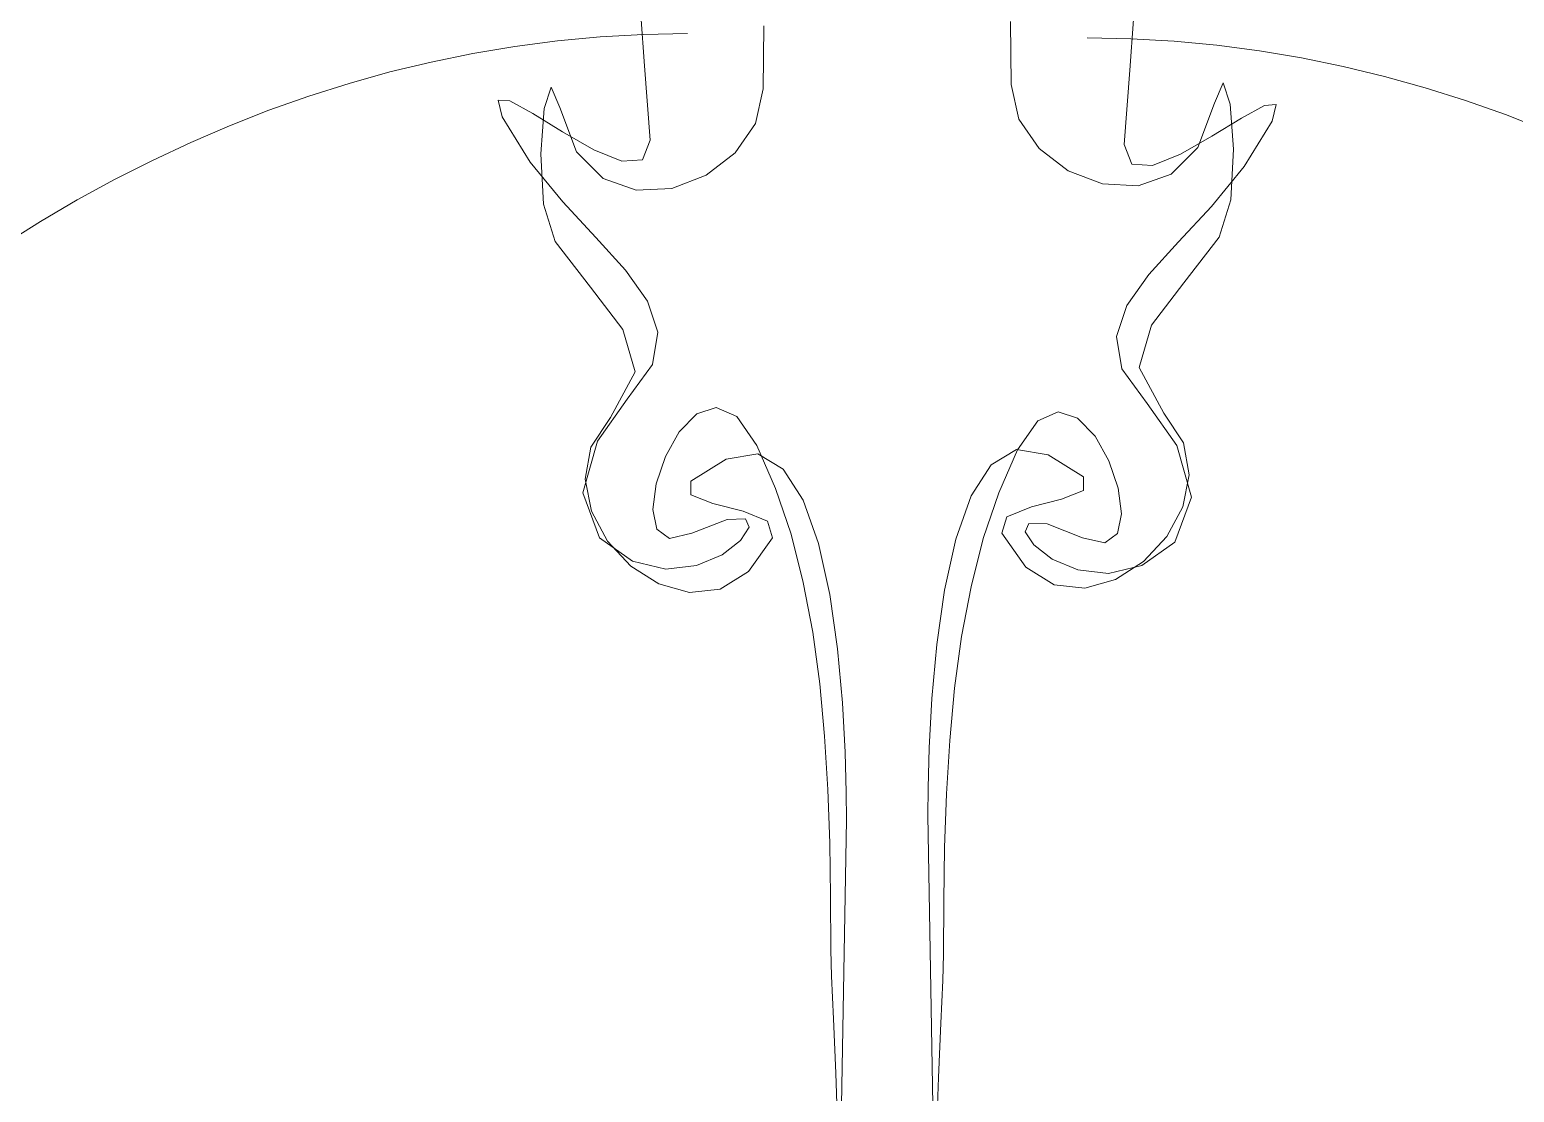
# Model space of a CAD drawing. Header units: centimetres. Extents: x -377343 to 693706, y 194584 to 813780.
# Drawn here: x 142378.4 to 142486.8, y 492611 to 492688.6 of the extents above; entities that cross this region are included whole.
import ezdxf

# ---------------------------------------------------------------- set-up
doc = ezdxf.new("R2010")
doc.units = ezdxf.units.CM
doc.layers.add('PIPA', color=11, linetype='Continuous')
doc.layers.add('TEXT', color=7, linetype='Continuous')

msp = doc.modelspace()

# ---------------------------------------------------------------- linework, layer by layer
at = {"layer": 'PIPA', "lineweight": 35, "extrusion": (0, 0.816497, 0.57735), "elevation": 193451.324}
msp.add_lwpolyline([(-421704.212, -325591.681), (-159560.265, -63447.734), (377343.333, -600351.331), (-158232.47, -1135927.133), (-693706.405, -600453.199), (-454216.825, -360963.619)], dxfattribs=at)
at = {"layer": 'TEXT', "color": 2, "linetype": 'Continuous', "lineweight": 13}
for p, q in [((142423.036, 492689.68), (142423.311, 492685.989)), ((142423.036, 492689.68), (142423.311, 492685.989)), ((142459.032, 492689.362), (142458.756, 492685.671)), ((142459.032, 492689.362), (142458.756, 492685.671)), ((142420.082, 492688.105), (142423.246, 492688.282)), ((142420.082, 492688.105), (142423.246, 492688.282)), ((142423.246, 492688.282), (142426.439, 492688.342)), ((142423.246, 492688.282), (142426.439, 492688.342)), ((142431.981, 492684.308), (142432.02, 492688.913)), ((142431.981, 492684.308), (142432.02, 492688.913)), ((142450.086, 492684.626), (142450.047, 492689.231)), ((142450.086, 492684.626), (142450.047, 492689.231)), ((142410.768, 492686.892), (142413.842, 492687.408)), ((142410.768, 492686.892), (142413.842, 492687.408)), ((142413.842, 492687.408), (142416.947, 492687.813)), ((142413.842, 492687.408), (142416.947, 492687.813)), ((142416.947, 492687.813), (142420.082, 492688.105)), ((142416.947, 492687.813), (142420.082, 492688.105)), ((142458.821, 492687.964), (142455.628, 492688.024)), ((142458.821, 492687.964), (142455.628, 492688.024)), ((142461.985, 492687.787), (142458.821, 492687.964)), ((142461.985, 492687.787), (142458.821, 492687.964)), ((142465.12, 492687.495), (142461.985, 492687.787)), ((142465.12, 492687.495), (142461.985, 492687.787)), ((142468.225, 492687.09), (142465.12, 492687.495)), ((142468.225, 492687.09), (142465.12, 492687.495)), ((142404.714, 492685.54), (142407.725, 492686.269)), ((142404.714, 492685.54), (142407.725, 492686.269)), ((142407.725, 492686.269), (142410.768, 492686.892)), ((142407.725, 492686.269), (142410.768, 492686.892)), ((142471.299, 492686.574), (142468.225, 492687.09)), ((142471.299, 492686.574), (142468.225, 492687.09)), ((142474.342, 492685.951), (142471.299, 492686.574)), ((142474.342, 492685.951), (142471.299, 492686.574)), ((142401.737, 492684.708), (142404.714, 492685.54)), ((142401.737, 492684.708), (142404.714, 492685.54)), ((142423.311, 492685.989), (142423.736, 492680.572)), ((142423.311, 492685.989), (142423.736, 492680.572)), ((142458.756, 492685.671), (142458.331, 492680.254)), ((142458.756, 492685.671), (142458.331, 492680.254)), ((142477.353, 492685.222), (142474.342, 492685.951)), ((142477.353, 492685.222), (142474.342, 492685.951)), ((142480.33, 492684.39), (142477.353, 492685.222)), ((142480.33, 492684.39), (142477.353, 492685.222)), ((142398.793, 492683.776), (142401.737, 492684.708)), ((142398.793, 492683.776), (142401.737, 492684.708)), ((142415.976, 492682.864), (142416.498, 492684.435)), ((142415.976, 492682.864), (142416.498, 492684.435)), ((142416.498, 492684.435), (142417.117, 492682.956)), ((142416.498, 492684.435), (142417.117, 492682.956)), ((142431.425, 492681.783), (142431.981, 492684.308)), ((142431.425, 492681.783), (142431.981, 492684.308)), ((142450.642, 492682.101), (142450.086, 492684.626)), ((142450.642, 492682.101), (142450.086, 492684.626)), ((142465.569, 492684.753), (142464.95, 492683.274)), ((142465.569, 492684.753), (142464.95, 492683.274)), ((142466.09, 492683.182), (142465.569, 492684.753)), ((142466.09, 492683.182), (142465.569, 492684.753)), ((142483.274, 492683.458), (142480.33, 492684.39)), ((142483.274, 492683.458), (142480.33, 492684.39)), ((142395.884, 492682.745), (142398.793, 492683.776)), ((142395.884, 492682.745), (142398.793, 492683.776)), ((142413.475, 492683.422), (142412.615, 492683.491)), ((142412.615, 492683.491), (142412.926, 492682.261)), ((142413.475, 492683.422), (142412.615, 492683.491)), ((142412.615, 492683.491), (142412.926, 492682.261)), ((142415.159, 492682.498), (142413.475, 492683.422)), ((142415.159, 492682.498), (142413.475, 492683.422)), ((142415.731, 492679.575), (142415.976, 492682.864)), ((142415.731, 492679.575), (142415.976, 492682.864)), ((142417.117, 492682.956), (142418.338, 492679.717)), ((142417.117, 492682.956), (142418.338, 492679.717)), ((142464.95, 492683.274), (142463.729, 492680.035)), ((142464.95, 492683.274), (142463.729, 492680.035)), ((142466.336, 492679.893), (142466.09, 492683.182)), ((142466.336, 492679.893), (142466.09, 492683.182)), ((142466.908, 492682.18), (142468.592, 492683.104)), ((142466.908, 492682.18), (142468.592, 492683.104)), ((142468.592, 492683.104), (142469.452, 492683.173)), ((142468.592, 492683.104), (142469.452, 492683.173)), ((142469.452, 492683.173), (142469.141, 492681.943)), ((142469.452, 492683.173), (142469.141, 492681.943)), ((142486.183, 492682.427), (142483.274, 492683.458)), ((142486.183, 492682.427), (142483.274, 492683.458)), ((142393.011, 492681.618), (142395.884, 492682.745)), ((142393.011, 492681.618), (142395.884, 492682.745)), ((142412.926, 492682.261), (142414.967, 492678.951)), ((142412.926, 492682.261), (142414.967, 492678.951)), ((142417.318, 492681.163), (142415.159, 492682.498)), ((142417.318, 492681.163), (142415.159, 492682.498)), ((142429.944, 492679.631), (142431.425, 492681.783)), ((142429.944, 492679.631), (142431.425, 492681.783)), ((142452.124, 492679.949), (142450.642, 492682.101)), ((142452.124, 492679.949), (142450.642, 492682.101)), ((142464.749, 492680.845), (142466.908, 492682.18)), ((142464.749, 492680.845), (142466.908, 492682.18)), ((142469.141, 492681.943), (142467.1, 492678.633)), ((142469.141, 492681.943), (142467.1, 492678.633)), ((142489.056, 492681.3), (142486.183, 492682.427)), ((142489.056, 492681.3), (142486.183, 492682.427)), ((142390.174, 492680.397), (142393.011, 492681.618)), ((142390.174, 492680.397), (142393.011, 492681.618)), ((142419.603, 492679.859), (142417.318, 492681.163)), ((142419.603, 492679.859), (142417.318, 492681.163)), ((142462.464, 492679.541), (142464.749, 492680.845)), ((142462.464, 492679.541), (142464.749, 492680.845)), ((142387.374, 492679.085), (142390.174, 492680.397)), ((142387.374, 492679.085), (142390.174, 492680.397)), ((142418.338, 492679.717), (142420.295, 492677.752)), ((142418.338, 492679.717), (142420.295, 492677.752)), ((142421.667, 492679.03), (142419.603, 492679.859)), ((142421.667, 492679.03), (142419.603, 492679.859)), ((142423.736, 492680.572), (142423.161, 492679.12)), ((142423.736, 492680.572), (142423.161, 492679.12)), ((142427.812, 492678.001), (142429.944, 492679.631)), ((142427.812, 492678.001), (142429.944, 492679.631)), ((142454.255, 492678.319), (142452.124, 492679.949)), ((142454.255, 492678.319), (142452.124, 492679.949)), ((142458.331, 492680.254), (142458.906, 492678.802)), ((142458.331, 492680.254), (142458.906, 492678.802)), ((142463.729, 492680.035), (142461.772, 492678.07)), ((142463.729, 492680.035), (142461.772, 492678.07)), ((142466.128, 492676.215), (142466.336, 492679.893)), ((142466.128, 492676.215), (142466.336, 492679.893)), ((142384.612, 492677.685), (142387.374, 492679.085)), ((142384.612, 492677.685), (142387.374, 492679.085)), ((142414.967, 492678.951), (142417.344, 492676.048)), ((142414.967, 492678.951), (142417.344, 492676.048)), ((142415.939, 492675.897), (142415.731, 492679.575)), ((142415.939, 492675.897), (142415.731, 492679.575)), ((142423.161, 492679.12), (142421.667, 492679.03)), ((142423.161, 492679.12), (142421.667, 492679.03)), ((142458.906, 492678.802), (142460.4, 492678.712)), ((142458.906, 492678.802), (142460.4, 492678.712)), ((142460.4, 492678.712), (142462.464, 492679.541)), ((142460.4, 492678.712), (142462.464, 492679.541)), ((142467.1, 492678.633), (142464.723, 492675.73)), ((142467.1, 492678.633), (142464.723, 492675.73)), ((142381.889, 492676.198), (142384.612, 492677.685)), ((142381.889, 492676.198), (142384.612, 492677.685)), ((142420.295, 492677.752), (142422.711, 492676.911)), ((142420.295, 492677.752), (142422.711, 492676.911)), ((142425.309, 492677.044), (142427.812, 492678.001)), ((142425.309, 492677.044), (142427.812, 492678.001)), ((142456.758, 492677.362), (142454.255, 492678.319)), ((142456.758, 492677.362), (142454.255, 492678.319)), ((142461.772, 492678.07), (142459.356, 492677.229)), ((142461.772, 492678.07), (142459.356, 492677.229)), ((142422.711, 492676.911), (142425.309, 492677.044)), ((142422.711, 492676.911), (142425.309, 492677.044)), ((142459.356, 492677.229), (142456.758, 492677.362)), ((142459.356, 492677.229), (142456.758, 492677.362)), ((142379.205, 492674.628), (142381.889, 492676.198)), ((142379.205, 492674.628), (142381.889, 492676.198)), ((142416.779, 492673.16), (142415.939, 492675.897)), ((142416.779, 492673.16), (142415.939, 492675.897)), ((142417.344, 492676.048), (142419.761, 492673.455)), ((142417.344, 492676.048), (142419.761, 492673.455)), ((142464.723, 492675.73), (142462.306, 492673.136)), ((142464.723, 492675.73), (142462.306, 492673.136)), ((142465.288, 492673.478), (142466.128, 492676.215)), ((142465.288, 492673.478), (142466.128, 492676.215)), ((142376.561, 492672.976), (142379.205, 492674.628)), ((142376.561, 492672.976), (142379.205, 492674.628)), ((142419.36, 492669.824), (142416.779, 492673.16)), ((142419.36, 492669.824), (142416.779, 492673.16)), ((142419.761, 492673.455), (142421.92, 492671.071)), ((142419.761, 492673.455), (142421.92, 492671.071)), ((142462.306, 492673.136), (142460.147, 492670.752)), ((142462.306, 492673.136), (142460.147, 492670.752)), ((142462.707, 492670.142), (142465.288, 492673.478)), ((142462.707, 492670.142), (142465.288, 492673.478)), ((142421.92, 492671.071), (142423.526, 492668.798)), ((142421.92, 492671.071), (142423.526, 492668.798)), ((142421.72, 492666.741), (142419.36, 492669.824)), ((142421.72, 492666.741), (142419.36, 492669.824)), ((142460.147, 492670.752), (142458.541, 492668.48)), ((142460.147, 492670.752), (142458.541, 492668.48)), ((142460.347, 492667.059), (142462.707, 492670.142)), ((142460.347, 492667.059), (142462.707, 492670.142)), ((142423.526, 492668.798), (142424.28, 492666.536)), ((142423.526, 492668.798), (142424.28, 492666.536)), ((142458.541, 492668.48), (142457.787, 492666.218)), ((142458.541, 492668.48), (142457.787, 492666.218)), ((142422.622, 492663.658), (142421.72, 492666.741)), ((142422.622, 492663.658), (142421.72, 492666.741)), ((142459.445, 492663.976), (142460.347, 492667.059)), ((142459.445, 492663.976), (142460.347, 492667.059)), ((142424.28, 492666.536), (142423.886, 492664.188)), ((142424.28, 492666.536), (142423.886, 492664.188)), ((142457.787, 492666.218), (142458.181, 492663.87)), ((142457.787, 492666.218), (142458.181, 492663.87)), ((142420.833, 492660.322), (142422.622, 492663.658)), ((142420.833, 492660.322), (142422.622, 492663.658)), ((142423.886, 492664.188), (142422.047, 492661.654)), ((142423.886, 492664.188), (142422.047, 492661.654)), ((142458.181, 492663.87), (142460.02, 492661.336)), ((142458.181, 492663.87), (142460.02, 492661.336)), ((142461.234, 492660.64), (142459.445, 492663.976)), ((142461.234, 492660.64), (142459.445, 492663.976)), ((142422.047, 492661.654), (142419.87, 492658.576)), ((142422.047, 492661.654), (142419.87, 492658.576)), ((142460.02, 492661.336), (142462.197, 492658.258)), ((142460.02, 492661.336), (142462.197, 492658.258)), ((142419.385, 492658.152), (142420.833, 492660.322)), ((142419.385, 492658.152), (142420.833, 492660.322)), ((142425.852, 492659.276), (142427.122, 492660.571)), ((142425.852, 492659.276), (142427.122, 492660.571)), ((142427.122, 492660.571), (142428.549, 492661.046)), ((142427.122, 492660.571), (142428.549, 492661.046)), ((142428.549, 492661.046), (142430.042, 492660.385)), ((142428.549, 492661.046), (142430.042, 492660.385)), ((142430.042, 492660.385), (142431.506, 492658.276)), ((142430.042, 492660.385), (142431.506, 492658.276)), ((142452.025, 492660.067), (142450.561, 492657.958)), ((142452.025, 492660.067), (142450.561, 492657.958)), ((142453.518, 492660.728), (142452.025, 492660.067)), ((142453.518, 492660.728), (142452.025, 492660.067)), ((142454.945, 492660.253), (142453.518, 492660.728)), ((142454.945, 492660.253), (142453.518, 492660.728)), ((142456.215, 492658.958), (142454.945, 492660.253)), ((142456.215, 492658.958), (142454.945, 492660.253)), ((142462.682, 492658.47), (142461.234, 492660.64)), ((142462.682, 492658.47), (142461.234, 492660.64)), ((142424.834, 492657.473), (142425.852, 492659.276)), ((142424.834, 492657.473), (142425.852, 492659.276)), ((142419.87, 492658.576), (142418.819, 492654.823)), ((142419.87, 492658.576), (142418.819, 492654.823)), ((142418.982, 492655.809), (142419.385, 492658.152)), ((142418.982, 492655.809), (142419.385, 492658.152)), ((142431.506, 492658.276), (142432.889, 492655.129)), ((142431.506, 492658.276), (142432.889, 492655.129)), ((142448.632, 492656.87), (142450.49, 492657.975)), ((142448.632, 492656.87), (142450.49, 492657.975)), ((142450.561, 492657.958), (142449.178, 492654.811)), ((142450.561, 492657.958), (142449.178, 492654.811)), ((142450.49, 492657.975), (142452.789, 492657.6)), ((142450.49, 492657.975), (142452.789, 492657.6)), ((142457.233, 492657.155), (142456.215, 492658.958)), ((142457.233, 492657.155), (142456.215, 492658.958)), ((142462.197, 492658.258), (142463.248, 492654.504)), ((142462.197, 492658.258), (142463.248, 492654.504)), ((142463.085, 492656.127), (142462.682, 492658.47)), ((142463.085, 492656.127), (142462.682, 492658.47)), ((142424.16, 492655.479), (142424.834, 492657.473)), ((142424.16, 492655.479), (142424.834, 492657.473)), ((142429.278, 492657.282), (142426.69, 492655.66)), ((142429.278, 492657.282), (142426.69, 492655.66)), ((142431.577, 492657.657), (142429.278, 492657.282)), ((142431.577, 492657.657), (142429.278, 492657.282)), ((142433.435, 492656.552), (142431.577, 492657.657)), ((142433.435, 492656.552), (142431.577, 492657.657)), ((142447.167, 492654.59), (142448.632, 492656.87)), ((142447.167, 492654.59), (142448.632, 492656.87)), ((142452.789, 492657.6), (142455.377, 492655.978)), ((142452.789, 492657.6), (142455.377, 492655.978)), ((142457.907, 492655.161), (142457.233, 492657.155)), ((142457.907, 492655.161), (142457.233, 492657.155)), ((142419.45, 492653.466), (142418.982, 492655.809)), ((142419.45, 492653.466), (142418.982, 492655.809)), ((142434.9, 492654.272), (142433.435, 492656.552)), ((142434.9, 492654.272), (142433.435, 492656.552)), ((142455.377, 492655.978), (142455.366, 492654.985)), ((142455.377, 492655.978), (142455.366, 492654.985)), ((142462.617, 492653.784), (142463.085, 492656.127)), ((142462.617, 492653.784), (142463.085, 492656.127)), ((142418.819, 492654.823), (142420.02, 492651.519)), ((142418.819, 492654.823), (142420.02, 492651.519)), ((142423.925, 492653.605), (142424.16, 492655.479)), ((142423.925, 492653.605), (142424.16, 492655.479)), ((142426.69, 492655.66), (142426.701, 492654.667)), ((142426.69, 492655.66), (142426.701, 492654.667)), ((142426.701, 492654.667), (142428.307, 492654.03)), ((142426.701, 492654.667), (142428.307, 492654.03)), ((142432.889, 492655.129), (142434.014, 492651.787)), ((142432.889, 492655.129), (142434.014, 492651.787)), ((142449.178, 492654.811), (142448.053, 492651.469)), ((142449.178, 492654.811), (142448.053, 492651.469)), ((142455.366, 492654.985), (142453.76, 492654.349)), ((142455.366, 492654.985), (142453.76, 492654.349)), ((142458.142, 492653.287), (142457.907, 492655.161)), ((142458.142, 492653.287), (142457.907, 492655.161)), ((142424.22, 492652.168), (142423.925, 492653.605)), ((142424.22, 492652.168), (142423.925, 492653.605)), ((142428.307, 492654.03), (142430.505, 492653.478)), ((142428.307, 492654.03), (142430.505, 492653.478)), ((142436.019, 492651.12), (142434.9, 492654.272)), ((142436.019, 492651.12), (142434.9, 492654.272)), ((142446.048, 492651.438), (142447.167, 492654.59)), ((142446.048, 492651.438), (142447.167, 492654.59)), ((142451.562, 492653.797), (142449.778, 492653.057)), ((142451.562, 492653.797), (142449.778, 492653.057)), ((142453.76, 492654.349), (142451.562, 492653.797)), ((142453.76, 492654.349), (142451.562, 492653.797)), ((142461.45, 492651.614), (142462.617, 492653.784)), ((142461.45, 492651.614), (142462.617, 492653.784)), ((142463.248, 492654.504), (142462.047, 492651.201)), ((142463.248, 492654.504), (142462.047, 492651.201)), ((142420.617, 492651.296), (142419.45, 492653.466)), ((142420.617, 492651.296), (142419.45, 492653.466)), ((142429.359, 492652.858), (142426.777, 492651.857)), ((142429.359, 492652.858), (142426.777, 492651.857)), ((142430.692, 492652.905), (142429.359, 492652.858)), ((142430.692, 492652.905), (142429.359, 492652.858)), ((142430.505, 492653.478), (142432.289, 492652.739)), ((142430.505, 492653.478), (142432.289, 492652.739)), ((142430.955, 492652.295), (142430.692, 492652.905)), ((142430.955, 492652.295), (142430.692, 492652.905)), ((142432.289, 492652.739), (142432.657, 492651.539)), ((142432.289, 492652.739), (142432.657, 492651.539)), ((142449.778, 492653.057), (142449.41, 492651.857)), ((142449.778, 492653.057), (142449.41, 492651.857)), ((142451.112, 492651.977), (142451.375, 492652.586)), ((142451.112, 492651.977), (142451.375, 492652.586)), ((142451.375, 492652.586), (142452.708, 492652.54)), ((142451.375, 492652.586), (142452.708, 492652.54)), ((142452.708, 492652.54), (142455.29, 492651.539)), ((142452.708, 492652.54), (142455.29, 492651.539)), ((142457.847, 492651.85), (142458.142, 492653.287)), ((142457.847, 492651.85), (142458.142, 492653.287)), ((142420.02, 492651.519), (142422.443, 492649.818)), ((142420.02, 492651.519), (142422.443, 492649.818)), ((142425.139, 492651.481), (142424.22, 492652.168)), ((142425.139, 492651.481), (142424.22, 492652.168)), ((142426.777, 492651.857), (142425.139, 492651.481)), ((142426.777, 492651.857), (142425.139, 492651.481)), ((142430.326, 492651.327), (142430.955, 492652.295)), ((142430.326, 492651.327), (142430.955, 492652.295)), ((142432.657, 492651.539), (142430.912, 492649.058)), ((142432.657, 492651.539), (142430.912, 492649.058)), ((142434.014, 492651.787), (142434.908, 492648.279)), ((142434.014, 492651.787), (142434.908, 492648.279)), ((142445.23, 492647.719), (142446.048, 492651.438)), ((142445.23, 492647.719), (142446.048, 492651.438)), ((142448.053, 492651.469), (142447.159, 492647.961)), ((142448.053, 492651.469), (142447.159, 492647.961)), ((142449.41, 492651.857), (142451.155, 492649.376)), ((142449.41, 492651.857), (142451.155, 492649.376)), ((142451.741, 492651.009), (142451.112, 492651.977)), ((142451.741, 492651.009), (142451.112, 492651.977)), ((142455.29, 492651.539), (142456.928, 492651.162)), ((142455.29, 492651.539), (142456.928, 492651.162)), ((142456.928, 492651.162), (142457.847, 492651.85)), ((142456.928, 492651.162), (142457.847, 492651.85)), ((142459.756, 492649.788), (142461.45, 492651.614)), ((142459.756, 492649.788), (142461.45, 492651.614)), ((142422.311, 492649.47), (142420.617, 492651.296)), ((142422.311, 492649.47), (142420.617, 492651.296)), ((142428.982, 492650.298), (142430.326, 492651.327)), ((142428.982, 492650.298), (142430.326, 492651.327)), ((142436.837, 492647.401), (142436.019, 492651.12)), ((142436.837, 492647.401), (142436.019, 492651.12)), ((142453.085, 492649.98), (142451.741, 492651.009)), ((142453.085, 492649.98), (142451.741, 492651.009)), ((142462.047, 492651.201), (142459.624, 492649.5)), ((142462.047, 492651.201), (142459.624, 492649.5)), ((142424.36, 492648.161), (142422.311, 492649.47)), ((142424.36, 492648.161), (142422.311, 492649.47)), ((142422.443, 492649.818), (142424.863, 492649.246)), ((142422.443, 492649.818), (142424.863, 492649.246)), ((142424.863, 492649.246), (142427.102, 492649.505)), ((142424.863, 492649.246), (142427.102, 492649.505)), ((142427.102, 492649.505), (142428.982, 492650.298)), ((142427.102, 492649.505), (142428.982, 492650.298)), ((142451.155, 492649.376), (142453.235, 492648.101)), ((142451.155, 492649.376), (142453.235, 492648.101)), ((142454.965, 492649.187), (142453.085, 492649.98)), ((142454.965, 492649.187), (142453.085, 492649.98)), ((142459.624, 492649.5), (142457.204, 492648.928)), ((142459.624, 492649.5), (142457.204, 492648.928)), ((142457.707, 492648.479), (142459.756, 492649.788)), ((142457.707, 492648.479), (142459.756, 492649.788)), ((142426.591, 492647.541), (142424.36, 492648.161)), ((142426.591, 492647.541), (142424.36, 492648.161)), ((142430.912, 492649.058), (142428.833, 492647.783)), ((142430.912, 492649.058), (142428.833, 492647.783)), ((142434.908, 492648.279), (142435.598, 492644.633)), ((142434.908, 492648.279), (142435.598, 492644.633)), ((142457.204, 492648.928), (142454.965, 492649.187)), ((142457.204, 492648.928), (142454.965, 492649.187)), ((142455.476, 492647.859), (142457.707, 492648.479)), ((142455.476, 492647.859), (142457.707, 492648.479)), ((142428.833, 492647.783), (142426.591, 492647.541)), ((142428.833, 492647.783), (142426.591, 492647.541)), ((142437.402, 492643.418), (142436.837, 492647.401)), ((142437.402, 492643.418), (142436.837, 492647.401)), ((142444.665, 492643.736), (142445.23, 492647.719)), ((142444.665, 492643.736), (142445.23, 492647.719)), ((142447.159, 492647.961), (142446.469, 492644.315)), ((142447.159, 492647.961), (142446.469, 492644.315)), ((142453.235, 492648.101), (142455.476, 492647.859)), ((142453.235, 492648.101), (142455.476, 492647.859)), ((142435.598, 492644.633), (142436.109, 492640.878)), ((142435.598, 492644.633), (142436.109, 492640.878)), ((142446.469, 492644.315), (142445.958, 492640.56)), ((142446.469, 492644.315), (142445.958, 492640.56)), ((142437.761, 492639.476), (142437.402, 492643.418)), ((142437.761, 492639.476), (142437.402, 492643.418)), ((142444.306, 492639.794), (142444.665, 492643.736)), ((142444.306, 492639.794), (142444.665, 492643.736)), ((142436.109, 492640.878), (142436.468, 492637.042)), ((142436.109, 492640.878), (142436.468, 492637.042)), ((142445.958, 492640.56), (142445.599, 492636.724)), ((142445.958, 492640.56), (142445.599, 492636.724)), ((142437.959, 492635.878), (142437.761, 492639.476)), ((142437.959, 492635.878), (142437.761, 492639.476)), ((142444.108, 492636.196), (142444.306, 492639.794)), ((142444.108, 492636.196), (142444.306, 492639.794)), ((142436.468, 492637.042), (142436.701, 492633.153)), ((142436.468, 492637.042), (142436.701, 492633.153)), ((142445.599, 492636.724), (142445.366, 492632.835)), ((142445.599, 492636.724), (142445.366, 492632.835)), ((142438.044, 492632.929), (142437.959, 492635.878)), ((142438.044, 492632.929), (142437.959, 492635.878)), ((142444.023, 492633.247), (142444.108, 492636.196)), ((142444.023, 492633.247), (142444.108, 492636.196)), ((142436.701, 492633.153), (142436.835, 492629.24)), ((142436.701, 492633.153), (142436.835, 492629.24)), ((142444.005, 492631.25), (142444.023, 492633.247)), ((142444.005, 492631.25), (142444.023, 492633.247)), ((142438.062, 492630.932), (142438.044, 492632.929)), ((142438.062, 492630.932), (142438.044, 492632.929)), ((142445.366, 492632.835), (142445.232, 492628.921)), ((142445.366, 492632.835), (142445.232, 492628.921)), ((142437.386, 492591.407), (142438.062, 492630.932)), ((142437.386, 492591.407), (142438.062, 492630.932)), ((142444.681, 492591.725), (142444.005, 492631.25)), ((142444.681, 492591.725), (142444.005, 492631.25)), ((142436.835, 492629.24), (142436.897, 492625.33)), ((142436.835, 492629.24), (142436.897, 492625.33)), ((142445.232, 492628.921), (142445.171, 492625.012)), ((142445.232, 492628.921), (142445.171, 492625.012)), ((142436.897, 492625.33), (142436.911, 492621.454)), ((142436.897, 492625.33), (142436.911, 492621.454)), ((142445.171, 492625.012), (142445.156, 492621.135)), ((142445.171, 492625.012), (142445.156, 492621.135)), ((142436.911, 492621.454), (142436.973, 492619.532)), ((142436.911, 492621.454), (142436.973, 492619.532)), ((142445.156, 492621.135), (142445.094, 492619.214)), ((142445.156, 492621.135), (142445.094, 492619.214)), ((142436.973, 492619.532), (142437.119, 492616.419)), ((142436.973, 492619.532), (142437.119, 492616.419)), ((142445.094, 492619.214), (142444.948, 492616.101)), ((142445.094, 492619.214), (142444.948, 492616.101)), ((142437.119, 492616.419), (142437.294, 492612.442)), ((142437.119, 492616.419), (142437.294, 492612.442)), ((142444.948, 492616.101), (142444.773, 492612.124)), ((142444.948, 492616.101), (142444.773, 492612.124)), ((142437.294, 492612.442), (142437.441, 492607.93)), ((142437.294, 492612.442), (142437.441, 492607.93)), ((142444.773, 492612.124), (142444.626, 492607.612)), ((142444.773, 492612.124), (142444.626, 492607.612))]:
    msp.add_line(p, q, dxfattribs=at)

doc.saveas('drawing.dxf')
